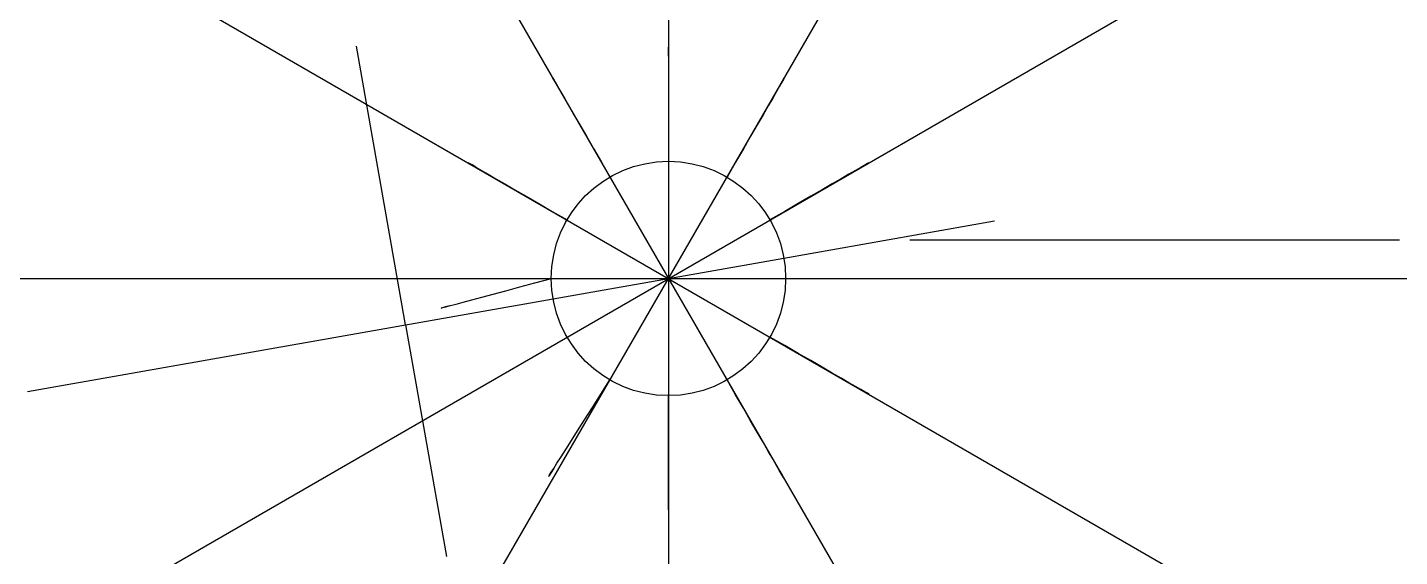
# Model space of a CAD drawing. Header units: inches. Extents: x -2.3 to 2.62, y -1 to 0.9.
import ezdxf

# ---------------------------------------------------------------- set-up
doc = ezdxf.new("R2010")
doc.units = ezdxf.units.IN
doc.header["$MEASUREMENT"] = 0
doc.layers.add('CONSTR', color=7, linetype='Continuous')
doc.layers.add('LEAVES', color=7, linetype='Continuous')

msp = doc.modelspace()

# ---------------------------------------------------------------- linework, layer by layer
at = {"layer": 'CONSTR', "extrusion": (0.984786, 0.173645, -0.006647)}
for p, q in [((0.4132, 0.0728, 1.4923), (1.168, 0.2059, 1.4872)), ((-2.2954, -0.4048, 1.5106), (0.4132, 0.0728, 1.4923))]:
    msp.add_line(p, q, dxfattribs=at)
at = {"layer": 'CONSTR', "extrusion": (0.000160289, 0.772502, 0.635012)}
for p, q in [((0.8646, 0.1383, 2.7877), (2.4489, 0.1383, 2.7873)), ((1.0336, 0.1383, 2.7876), (2.618, 0.1383, 2.7872))]:
    msp.add_line(p, q, dxfattribs=at)
at = {"layer": 'CONSTR'}
for p, direction in [((0.0001, 0, 1.4924), (0.866025, 0.5, -0.000219)), ((0.0001, 0, 1.4924), (0.866025, -0.5, -0.000219)), ((0.0001, 0, 1.4924), (0.5, 0.866025, -0.000126)), ((0.0001, 0, 1.4924), (0.5, -0.866025, -0.000126)), ((0.0001, 0, 1.4924), (0, -1)), ((-0.4193, 0, 1.4925), (1, 0, -0.000252)), ((0.0001, 0, 1.4924), (0.000252, 0, 1))]:
    msp.add_xline(p, direction, dxfattribs=at)
at = {"layer": 'LEAVES', "extrusion": (0.984786, 0.173645, -0.006647)}
for q in [(-1.1171, 0.8322, 1.5015), (-0.7948, -0.9956, 1.5014)]:
    msp.add_line((-0.9411, -0.166, 1.5014), q, dxfattribs=at)
at = {"layer": 'LEAVES', "extrusion": (0.000252419, -9.58806e-20, 1)}
msp.add_circle((-0.0003, 0, 1.4924), 0.4195, dxfattribs=at)
msp.add_circle((-0.0003, 0, 1.4924), 0.4195, dxfattribs=at)
msp.add_circle((-0.0003, 0, 1.4924), 0.4195, dxfattribs=at)
at = {"layer": 'LEAVES', "extrusion": (-1, 5.63549e-16, 0.000252419)}
msp.add_arc((0.5813, 2.4862, 0.0003), 1.4104, 167.6467, 224.7976, dxfattribs=at)
at = {"layer": 'LEAVES', "extrusion": (-0.866025, -0.5, 0.000218601)}
msp.add_arc((0.5815, 2.4861, 0.0002), 1.4104, 167.6394, 224.7903, dxfattribs=at)
at = {"layer": 'LEAVES', "extrusion": (-0.866025, 0.5, 0.000218601)}
msp.add_arc((0.5812, 2.4862, 0.0002), 1.4104, 167.6539, 224.8048, dxfattribs=at)
at = {"layer": 'LEAVES', "extrusion": (-0.5, -0.866025, 0.000126209)}
msp.add_arc((0.5816, 2.486, 0.0001), 1.4104, 167.6341, 224.7851, dxfattribs=at)
at = {"layer": 'LEAVES', "extrusion": (-0.5, 0.866025, 0.000126209)}
msp.add_arc((0.581, 2.4863, 0.0001), 1.4104, 167.6592, 224.8101, dxfattribs=at)
at = {"layer": 'LEAVES', "extrusion": (0.258819, -0.965926, -6.53308e-05)}
msp.add_arc((0.596, 2.486, -0.1086), 1.4104, 167.6327, 224.7836, dxfattribs=at)
at = {"layer": 'LEAVES', "extrusion": (0.5, 0.866025, -0.000126209)}
msp.add_arc((0.581, 2.4863, -0.0001), 1.4104, 167.6592, 224.8101, dxfattribs=at)
at = {"layer": 'LEAVES', "extrusion": (0.843745, -0.536745, -0.000212977)}
msp.add_arc((0.582, 2.4861, 0.0178), 1.4104, 167.6389, 224.7898, dxfattribs=at)
at = {"layer": 'LEAVES', "extrusion": (0.866025, 0.5, -0.000218601)}
msp.add_arc((0.5812, 2.4862, -0.0002), 1.4104, 167.6539, 224.8048, dxfattribs=at)
at = {"layer": 'LEAVES', "extrusion": (1, 3.0047e-18, -0.000252419)}
msp.add_arc((0.5813, 2.4862, -0.0003), 1.4104, 167.6467, 224.7976, dxfattribs=at)

doc.saveas('drawing.dxf')
